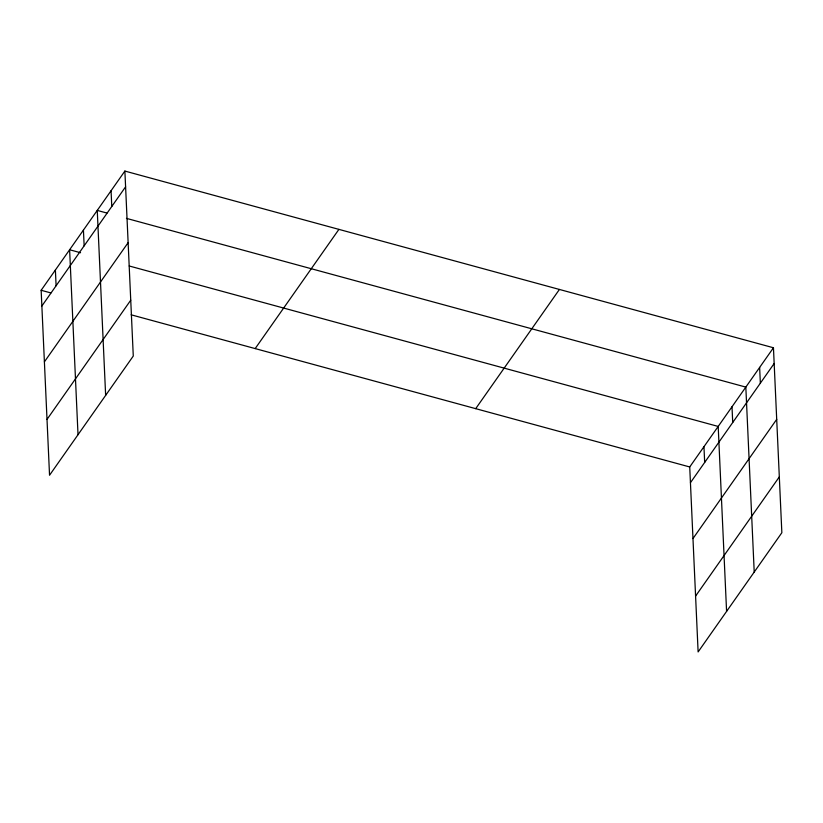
<?xml version="1.0" encoding="UTF-8"?>
<svg xmlns="http://www.w3.org/2000/svg" width="823" height="823" viewBox="0 0 823 823"><rect width="100%" height="100%" fill="white"/><g stroke="black" fill="none" stroke-linecap="round" stroke-linejoin="round"><path stroke-width="1.23" d="M124.88 171.071L133.275 356.04L49.545 475.241L41.15 290.282L124.88 171.071L773.455 347.759L781.85 532.718L698.12 651.929L689.725 466.96L773.455 347.759M41.86 306.022L125.59 186.821M44.401 361.863L128.131 242.662M47.014 419.401L130.744 300.189M255.181 348.582L338.911 229.38M475.694 408.661L559.424 289.449M690.435 482.71L774.165 363.509M692.976 538.551L776.706 419.349M695.589 596.089L779.319 476.877M106.98 213.064L97.248 210.41L105.642 395.369M126.433 218.362L745.823 387.098L754.218 572.057M80.561 252.733L69.616 249.75L78.02 434.709M129.201 265.983L718.191 426.437L726.586 611.396M41.15 290.282L50.882 292.926M131.135 314.798L689.725 466.96M759.639 367.428L760.349 383.179M732.007 406.768L732.717 422.508M703.953 446.704L704.673 462.444M111.064 190.741L111.774 206.491M83.432 230.08L84.152 245.83M55.388 270.016L56.098 285.756"/></g></svg>
